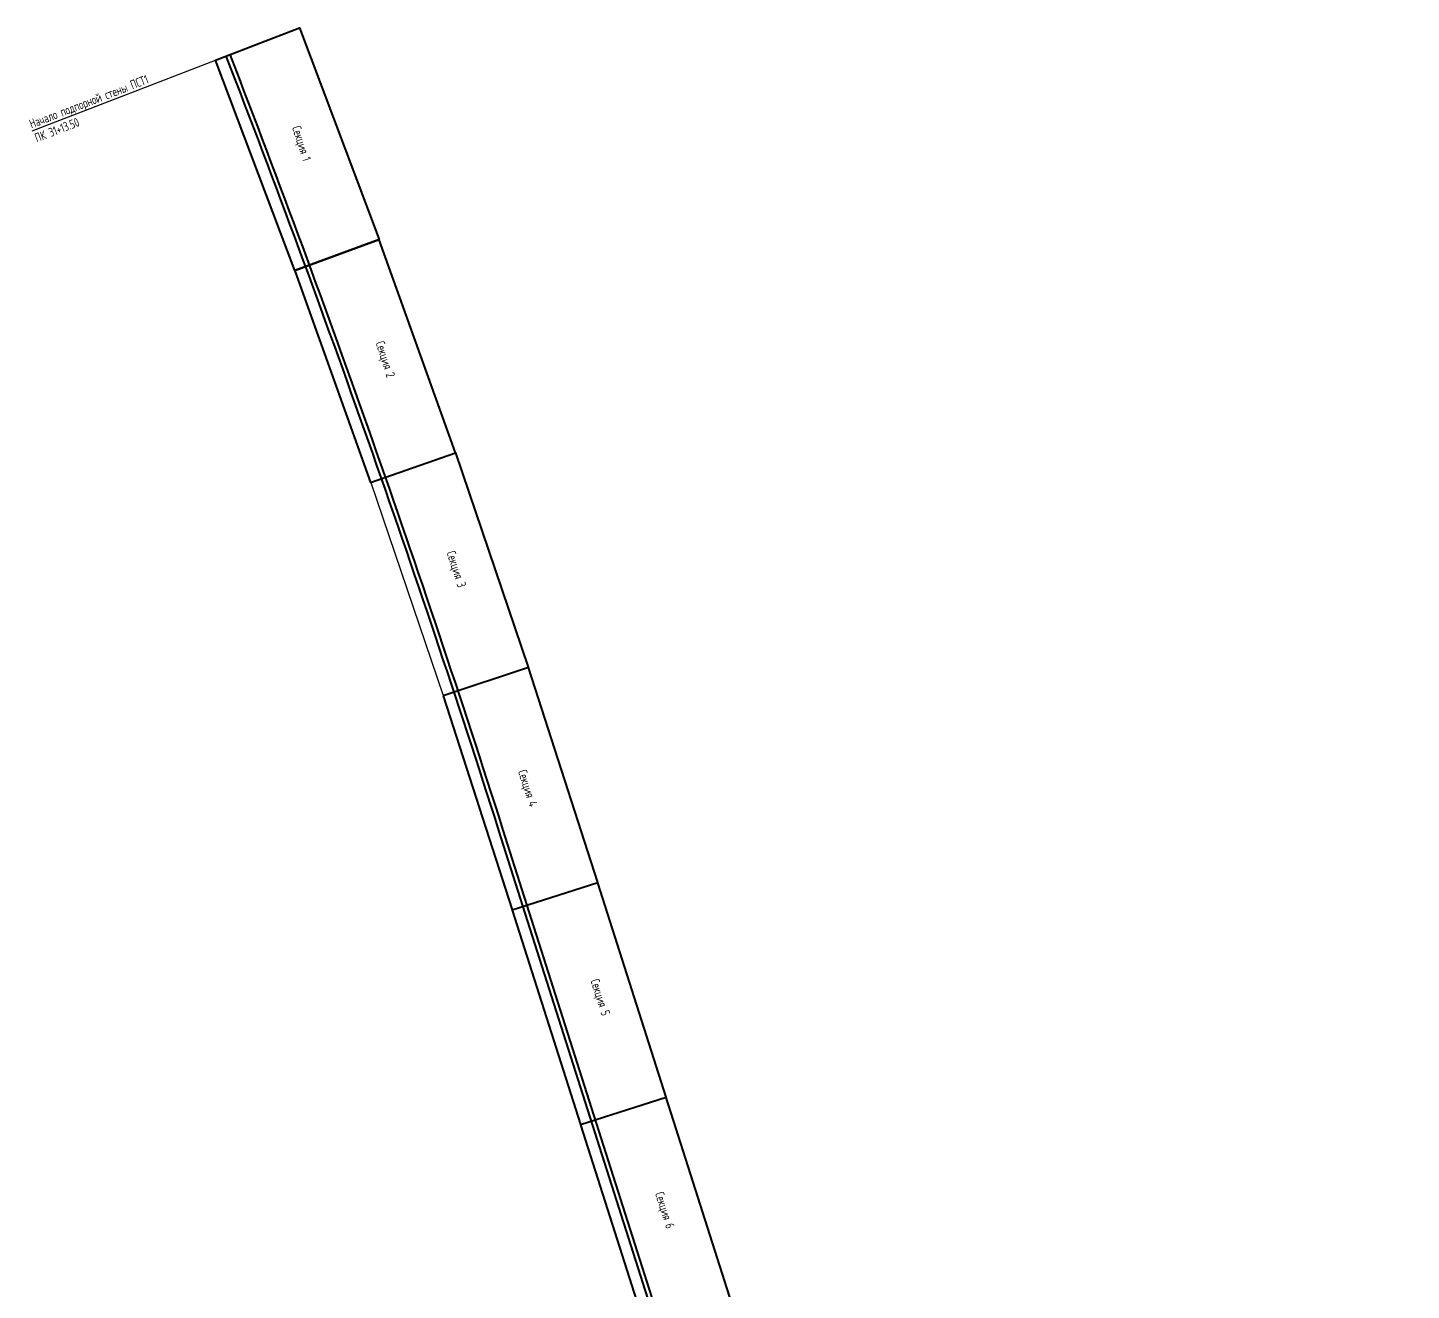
# Model space of a CAD drawing. Extents: x 12520 to 12617, y 7890 to 8139.
# Drawn here: x 12520.4 to 12612.7, y 8054.6 to 8138.8 of the extents above; entities that cross this region are included whole.
import ezdxf

# ---------------------------------------------------------------- set-up
doc = ezdxf.new("R2010")
doc.units = 0
doc.linetypes.add('CENTER2', pattern=[28.575, 19.05, -3.175, 3.175, -3.175])
doc.layers.add('Contur', color=40, linetype='Continuous', lineweight=40)
for name, color, linetype in [('Osi', 3, 'CENTER2'), ('Size', 142, 'Continuous'), ('Text', 7, 'Continuous')]:
    doc.layers.add(name, color=color, linetype=linetype)
doc.styles.add('RS0.7', font='romans.shx', dxfattribs={"width": 0.7})

msp = doc.modelspace()

# ---------------------------------------------------------------- linework, layer by layer
at = {"layer": 'Contur', "color": 1}
msp.add_line((12553.803, 8096.111), (12548.952, 8110.397), dxfattribs=at)
for points in [[(12538.219, 8122.568), (12532.931, 8136.591), (12538.528, 8138.755), (12543.851, 8124.638)], [(12548.945, 8110.416), (12543.858, 8124.619), (12538.226, 8122.549), (12543.28, 8108.439)], [(12548.112, 8094.21), (12552.711, 8079.941), (12558.428, 8081.762), (12553.809, 8096.092)], [(12558.434, 8081.743), (12552.717, 8079.922), (12557.269, 8065.629), (12562.986, 8067.45)], [(12562.992, 8067.431), (12557.275, 8065.61), (12561.827, 8051.318), (12567.544, 8053.139)]]:
    msp.add_lwpolyline(points, close=True, dxfattribs=at)
msp.add_lwpolyline([(12533.631, 8136.862, -0.015138), (12551.815, 8085.227), (12612.384, 7895.051), (12612.67, 7895.142), (12552.101, 8085.318, 0.015138), (12533.911, 8136.97, 0.015138)], format="xyb", dxfattribs=at)
at = {"layer": 'Size', "color": 1}
for p, q in [((12548.952, 8110.397), (12543.287, 8108.421)), ((12543.287, 8108.421), (12548.106, 8094.229)), ((12548.106, 8094.229), (12553.803, 8096.111))]:
    msp.add_line(p, q, dxfattribs=at)

# ---------------------------------------------------------------- texts
at = {"layer": 'Text', "color": 1, "style": 'RS0.7', "width": 0.7}
for s, p in [('Секция 1', (12538.034, 8132.09)), ('Секция 2', (12543.609, 8117.736)), ('Секция 3', (12548.342, 8103.747)), ('Секция 4', (12553.1, 8089.156)), ('Секция 5', (12557.937, 8075.204)), ('Секция 6', (12562.235, 8061.012))]:
    msp.add_text(s, height=0.6, rotation=287.66606, dxfattribs=at).set_placement(p)
at = {"layer": 'Text', "color": 1, "insert": (12520.452, 8132.589), "char_height": 0.6, "attachment_point": 1, "rotation": 21.11053, "style": 'RS0.7', "bg_fill": 3, "box_fill_scale": 1.05, "bg_fill_color": 256, "bg_fill_transparency": 0}
msp.add_mtext('Начало подпорной стены ПСТ1\\PПК 31+13.50 ', dxfattribs=at)

# ---------------------------------------------------------------- next in the draw order: linework, layer by layer
at = {"layer": 'Osi', "color": 1}
msp.add_lwpolyline([(12520.723, 8131.887), (12532.931, 8136.591)], dxfattribs=at)

doc.saveas('drawing.dxf')
